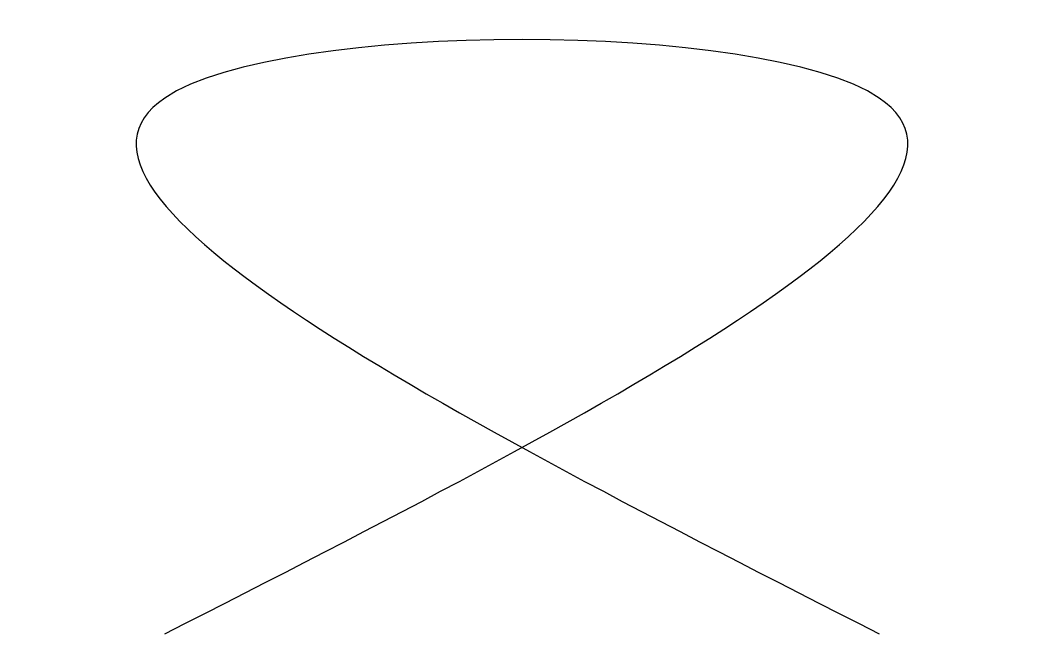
# Model space of a CAD drawing. Header units: millimetres. Extents: x -56 to 56, y -30 to 39.
import ezdxf

# ---------------------------------------------------------------- set-up
doc = ezdxf.new("R2010")
doc.units = ezdxf.units.MM

msp = doc.modelspace()

# ---------------------------------------------------------------- linework, layer by layer
at = {"layer": 'CUT_OUTER'}
msp.add_spline([(-40, -30), (40, 30), (-40, 30), (40, -30)], degree=3, dxfattribs=at)

doc.saveas('drawing.dxf')
